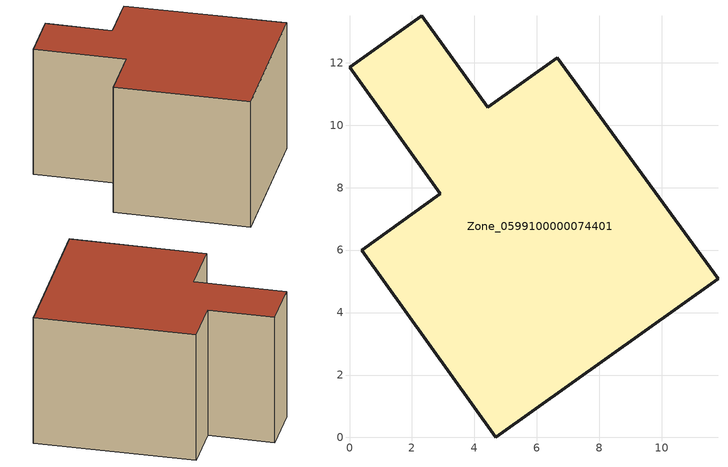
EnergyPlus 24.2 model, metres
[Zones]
Zone_0599100000074401
 floor ground (C_G): 11.8,5.08 4.69,0 0.39,6 2.9,7.8 0,11.85 2.32,13.51 4.42,10.57 6.65,12.16 z0
 wall outside (C_F): 4.42,10.57 2.32,13.51 0,11.85 2.9,7.8 0.39,6 4.69,0 11.8,5.08 6.65,12.16 4.42,10.57 z0:7.53
 roof outside (C_R): 11.8,5.08 6.65,12.16 4.42,10.57 2.32,13.51 0,11.85 2.9,7.8 0.39,6 4.69,0 z7.53
[BUILDING]
Pand.0599100000074401: North Axis=0; Terrain=City; Loads Convergence Tolerance Value=0.04; Temperature Convergence Tolerance Value=0.4; Solar Distribution=FullExterior; Maximum Number of Warmup Days=25; Minimum Number of Warmup Days=1
[Site:Location]
Rotterdam.The.Hague.AP_ZH_NLD Design_Conditions: Latitude=51.96; Longitude=4.45; Time Zone=1; Elevation=-4.5
[SITE:GROUNDTEMPERATURE:BUILDINGSURFACE]
18, 18, 18, 18, 18, 18, 18, 18, 18, 18, 18, 18
[MATERIAL] Thermal Absorptance=0.9; Solar Absorptance=0.7; Visible Absorptance=0.7
Name | Roughness | Thickness | Conductivity | Density | Specific Heat
G.TC.1975-1991 | MediumSmooth | 0.15 | 0.288461 | 540 | 1210
F.TC.1975-1991 | Rough | 0.3 | 0.230769 | 1920 | 840
R.TC.1975-1991 | MediumRough | 0.2 | 0.153846 | 1500 | 1000
[CONSTRUCTION]
C_G: G.TC.1975-1991
C_F: F.TC.1975-1991
C_R: R.TC.1975-1991
[ZONE]
Zone_0599100000074401: Type=1; Multiplier=1; Ceiling Height=Autocalculate; Volume=Autocalculate; Floor Area=autocalculate; Part of Total Floor Area=Yes
[ZONEINFILTRATION:DESIGNFLOWRATE]
Infil_Zone_0599100000074401: Zone or ZoneList or Space or SpaceList=Zone_0599100000074401; Schedule=AlwaysOn; Design Flow Rate Calculation Method=Flow/Area; Flow Rate per Floor Area=0.003; Constant Term Coefficient=1; Temperature Term Coefficient=0; Velocity Term Coefficient=0; Velocity Squared Term Coefficient=0
[HVACTEMPLATE:ZONE:IDEALLOADSAIRSYSTEM]
Zone_0599100000074401: Maximum Heating Supply Air Temperature=50; Minimum Cooling Supply Air Temperature=13; Maximum Heating Supply Air Humidity Ratio=0.0156; Minimum Cooling Supply Air Humidity Ratio=0.0077; Heating Limit=NoLimit; Cooling Limit=NoLimit; Dehumidification Control Type=ConstantSensibleHeatRatio; Cooling Sensible Heat Ratio=0.7; Dehumidification Setpoint=60; Humidification Control Type=None; Humidification Setpoint=30; Outdoor Air Method=None; Outdoor Air Flow Rate per Person=0.00944; Outdoor Air Flow Rate per Zone Floor Area=0; Outdoor Air Flow Rate per Zone=0; Demand Controlled Ventilation Type=None; Outdoor Air Economizer Type=NoEconomizer; Heat Recovery Type=None; Sensible Heat Recovery Effectiveness=0.7; Latent Heat Recovery Effectiveness=0.65
[ZONECONTROL:THERMOSTAT]
ThermostatControl_Zone_0599100000074401: Zone or ZoneList=Zone_0599100000074401; Control Type Schedule=DualSetpointControlType; Control 1=Thermostat_Zone_0599100000074401; Temperature Difference Between Cutout And Setpoint=0
[THERMOSTATSETPOINT:DUALSETPOINT]
Thermostat_Zone_0599100000074401: Heating Setpoint Temperature Schedule=HeatingSetpoint_Zone_0599100000074401; Cooling Setpoint Temperature Schedule=CoolingSetpoint_Zone_0599100000074401
[SCHEDULE:COMPACT]
HeatingSetpoint_Zone_0599100000074401: Through: 12/31, For: AllDays, Until: 24:00, 21
CoolingSetpoint_Zone_0599100000074401: Through: 12/31, For: AllDays, Until: 24:00, 24
DualSetpointControlType: Through: 12/31, For: AllDays, Until: 24:00, 4
AlwaysOn: Through: 12/31, For: AllDays, Until: 24:00, 1
